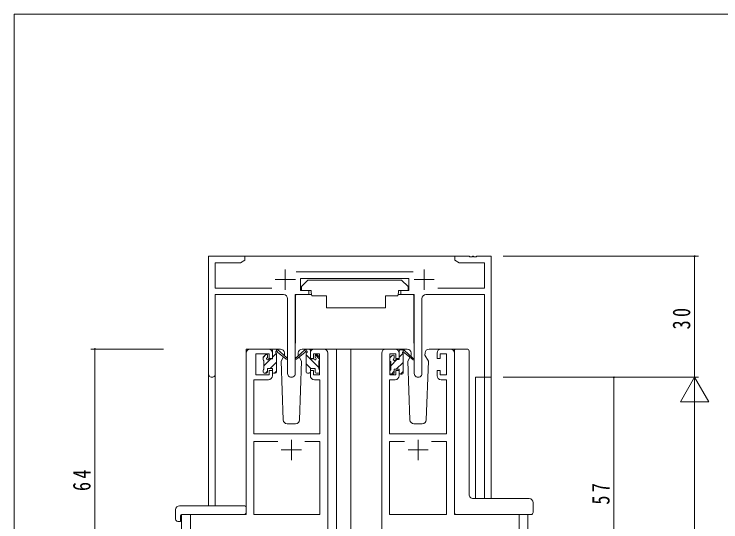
# Model space of a CAD drawing. Units: millimetres on the paper. Extents: x -397 to 397, y -282 to 282.
# Drawn here: x -393.9 to -218.8, y 153.5 to 279.3 of the extents above; entities that cross this region are included whole.
import ezdxf

# ---------------------------------------------------------------- set-up
doc = ezdxf.new("R2010")
doc.units = ezdxf.units.MM
for name, color, linetype, lineweight in [('0-1_YKK_ZWAK', 7, 'Continuous', 18), ('0-3_YKK_11', 7, 'Continuous', 18), ('0-4_YKK_12', 2, 'Continuous', 18), ('0-5_YKK_13', 4, 'Continuous', 18), ('0-6_YKK_D', 6, 'Continuous', 18)]:
    doc.layers.add(name, color=color, linetype=linetype, lineweight=lineweight)
doc.styles.add('ＭＳ ゴシック', font='')
doc.styles.get('ＭＳ ゴシック').set_extended_font_data('MS Gothic')

msp = doc.modelspace()

# ---------------------------------------------------------------- linework, layer by layer
at = {"layer": '0-1_YKK_ZWAK'}
for p in [(-393.908, -245.688), (376.092, 279.312)]:
    msp.add_line(p, (-393.908, 279.312), dxfattribs=at)
at = {"layer": '0-3_YKK_11'}
for p, q in [((-345.721, 219.312), (-345.721, 190.127)), ((-275.721, 219.312), (-279.262, 219.312)), ((-275.721, 189.312), (-275.721, 219.312)), ((-344.091, 211.442), (-344.091, 217.682)), ((-277.351, 217.682), (-277.351, 211.442)), ((-326.721, 216.012), (-326.721, 211.012)), ((-295.018, 215.442), (-324.028, 215.442)), ((-292.321, 216.012), (-292.321, 211.012)), ((-322.921, 210.812), (-322.921, 213.812)), ((-322.921, 213.812), (-296.121, 213.812)), ((-296.121, 213.812), (-296.121, 210.812)), ((-329.221, 213.512), (-324.221, 213.512)), ((-294.821, 213.512), (-289.821, 213.512)), ((-330.071, 211.442), (-344.091, 211.442)), ((-320.921, 210.812), (-322.921, 210.812)), ((-320.921, 209.812), (-320.921, 210.812)), ((-296.121, 210.812), (-298.121, 210.812)), ((-298.121, 210.812), (-298.121, 209.812)), ((-277.351, 211.442), (-288.97, 211.442)), ((-344.091, 209.812), (-327.171, 209.812)), ((-344.091, 190.127), (-344.091, 209.812)), ((-326.171, 208.812), (-326.171, 190.262)), ((-324.271, 190.262), (-324.271, 209.812)), ((-324.271, 209.812), (-320.921, 209.812)), ((-298.121, 209.812), (-294.771, 209.812)), ((-294.771, 209.812), (-294.771, 190.262)), ((-292.871, 190.262), (-292.871, 208.812)), ((-291.871, 209.812), (-277.351, 209.812)), ((-277.351, 209.812), (-277.351, 189.312)), ((-335.421, 196.312), (-330.921, 196.312)), ((-319.521, 196.312), (-317.221, 196.312)), ((-301.821, 196.312), (-299.521, 196.312)), ((-288.121, 196.312), (-285.821, 196.312)), ((-336.421, 155.312), (-336.421, 195.312)), ((-316.221, 195.312), (-316.221, 132.312)), ((-302.821, 132.312), (-302.821, 195.312)), ((-298.521, 195.312), (-298.521, 194.012)), ((-284.821, 195.312), (-284.821, 155.312)), ((-298.521, 194.012), (-299.321, 194.012)), ((-299.321, 191.012), (-298.521, 191.012)), ((-298.521, 191.012), (-298.521, 189.712)), ((-277.351, 189.312), (-275.721, 189.312)), ((-330.921, 188.712), (-334.491, 188.712)), ((-334.491, 188.712), (-334.491, 175.312)), ((-318.151, 188.712), (-319.521, 188.712)), ((-318.151, 175.312), (-318.151, 188.712)), ((-299.521, 188.712), (-300.891, 188.712)), ((-300.891, 188.712), (-300.891, 175.312)), ((-286.751, 188.712), (-288.121, 188.712)), ((-286.751, 175.312), (-286.751, 188.712)), ((-334.491, 175.312), (-318.151, 175.312)), ((-300.891, 175.312), (-286.751, 175.312)), ((-334.491, 173.382), (-328.571, 173.382)), ((-334.491, 155.312), (-334.491, 173.382)), ((-325.221, 173.812), (-325.221, 168.812)), ((-321.87, 173.382), (-318.151, 173.382)), ((-321.87, 173.382), (-318.151, 173.382)), ((-318.151, 173.382), (-318.151, 155.312)), ((-300.891, 173.382), (-297.171, 173.382)), ((-293.821, 173.812), (-293.821, 168.812)), ((-290.47, 173.382), (-286.751, 173.382)), ((-290.47, 173.382), (-286.751, 173.382)), ((-286.751, 173.382), (-286.751, 155.312)), ((-327.721, 171.312), (-322.721, 171.312)), ((-296.321, 171.312), (-291.321, 171.312)), ((-350.221, 155.312), (-336.421, 155.312)), ((-350.221, 132.312), (-350.221, 155.312)), ((-318.151, 155.312), (-334.491, 155.312)), ((-284.821, 155.312), (-268.821, 155.312)), ((-268.821, 155.312), (-268.821, 132.312))]:
    msp.add_line(p, q, dxfattribs=at)
for points in [[(-344.091, 217.682), (-337.812, 217.682), (-336.721, 218.312), (-336.721, 219.312), (-345.721, 219.312)], [(-279.262, 219.312), (-279.446, 219.192), (-279.996, 219.192), (-280.179, 219.312), (-280.262, 219.312), (-280.446, 219.192), (-280.996, 219.192), (-281.179, 219.312), (-284.721, 219.312), (-284.721, 218.312), (-283.629, 217.682), (-277.351, 217.682)], [(-329.921, 195.312), (-329.921, 194.012), (-330.721, 194.012), (-330.721, 195.112), (-334.021, 195.112), (-334.021, 189.912), (-330.721, 189.912), (-330.721, 191.012), (-329.921, 191.012), (-329.921, 189.712)], [(-320.521, 189.712), (-320.521, 191.012), (-319.721, 191.012), (-319.721, 189.912), (-318.221, 189.912), (-318.221, 195.112), (-319.721, 195.112), (-319.721, 194.012), (-320.521, 194.012), (-320.521, 195.312)], [(-299.321, 194.012), (-299.321, 195.112), (-300.821, 195.112), (-300.821, 189.912), (-299.321, 189.912), (-299.321, 191.012)], [(-289.121, 189.712), (-289.121, 191.012), (-288.321, 191.012), (-288.321, 189.912), (-286.821, 189.912), (-286.821, 195.112), (-288.321, 195.112), (-288.321, 194.012), (-289.121, 194.012), (-289.121, 195.312)], [(-286.751, 155.312), (-300.891, 155.312), (-300.891, 173.382)]]:
    msp.add_lwpolyline(points, dxfattribs=at)
for centre, radius, start, end in [((-327.171, 208.812), 1, 0.00001, 89.99999), ((-291.871, 208.812), 1, 90.00001, 179.99999), ((-335.421, 195.312), 1, 90.00001, 179.99999), ((-330.921, 195.312), 1, 0.00001, 89.99999), ((-319.521, 195.312), 1, 90.00001, 179.99999), ((-317.221, 195.312), 1, 0.00001, 89.99999), ((-301.821, 195.312), 1, 90.00001, 179.99999), ((-299.521, 195.312), 1, 0.00001, 89.99999), ((-288.121, 195.312), 1, 90.00001, 179.99999), ((-285.821, 195.312), 1, 0.00001, 89.99999), ((-344.906, 190.127), 0.815, 179.99999, 0.00001), ((-330.921, 189.712), 1, 270.00001, 359.99999), ((-325.221, 190.262), 0.95, 179.99999, 0.00001), ((-319.521, 189.712), 1, 180.00001, 269.99999), ((-299.521, 189.712), 1, 270.00001, 359.99999), ((-293.821, 190.262), 0.95, 179.99999, 0.00001), ((-288.121, 189.712), 1, 180.00001, 269.99999)]:
    msp.add_arc(centre, radius, start, end, dxfattribs=at)
at = {"layer": '0-4_YKK_12'}
for p, q in [((-337.221, 219.312), (-284.221, 219.312)), ((-333.221, 196.312), (-336.421, 196.312)), ((-336.421, 155.612), (-336.421, 196.312)), ((-318.371, 196.312), (-311.621, 196.312)), ((-314.021, 196.312), (-314.021, 16.812)), ((-311.621, 196.312), (-301.821, 196.312)), ((-310.52, 196.312), (-310.52, 16.812)), ((-285.821, 196.312), (-284.373, 196.312)), ((-345.721, 190.127), (-345.721, 157.5)), ((-344.091, 190.127), (-344.091, 157.5)), ((-275.721, 189.312), (-279.621, 189.312)), ((-279.621, 189.312), (-279.621, 159.259)), ((-277.351, 189.312), (-277.351, 159.259)), ((-275.721, 189.312), (-275.721, 159.259)), ((-349.921, 155.312), (-352.421, 155.312)), ((-352.421, 155.312), (-352.421, 16.812)), ((-269.121, 155.312), (-266.621, 155.312)), ((-266.621, 155.312), (-266.621, 16.812))]:
    msp.add_line(p, q, dxfattribs=at)
at = {"layer": '0-5_YKK_13'}
for p, q in [((-321.118, 213.412), (-322.718, 211.812)), ((-321.118, 213.412), (-297.918, 213.412)), ((-297.918, 213.412), (-296.318, 211.812)), ((-322.718, 211.812), (-322.718, 210.812)), ((-322.718, 210.812), (-320.318, 210.812)), ((-298.718, 210.812), (-296.318, 210.812)), ((-296.318, 211.812), (-296.318, 210.812)), ((-324.168, 209.512), (-324.168, 197.812)), ((-323.868, 209.812), (-320.23, 209.812)), ((-301.859, 209.512), (-301.859, 206.512)), ((-301.859, 209.512), (-298.859, 209.512)), ((-295.173, 209.811), (-298.812, 209.812)), ((-294.873, 209.511), (-294.874, 197.812)), ((-327.934, 196.312), (-330.921, 196.312)), ((-329.62, 196.312), (-328.83, 196.312)), ((-328.92, 195.812), (-328.92, 196.312)), ((-328.636, 196.242), (-326.454, 194.194)), ((-321.805, 196.242), (-323.987, 194.194)), ((-319.521, 196.312), (-322.507, 196.312)), ((-320.821, 196.312), (-321.612, 196.312)), ((-321.521, 195.812), (-321.521, 196.312)), ((-320.545, 196.13), (-320.704, 196.288)), ((-296.534, 196.312), (-299.521, 196.312)), ((-298.22, 196.112), (-297.43, 196.112)), ((-297.52, 195.612), (-297.52, 196.112)), ((-288.121, 196.312), (-291.107, 196.312)), ((-284.373, 196.312), (-281.674, 196.312)), ((-332.219, 194.241), (-331.449, 195.011)), ((-332.132, 194.424), (-331.632, 194.924)), ((-331.12, 194.712), (-331.12, 194.373)), ((-329.92, 194.295), (-328.929, 195.285)), ((-328.92, 190.612), (-328.92, 195.212)), ((-326.486, 193.849), (-328.627, 195.546)), ((-323.955, 193.849), (-321.815, 195.546)), ((-323.456, 194.692), (-323.525, 194.812)), ((-322.678, 193.345), (-323.279, 194.385)), ((-321.521, 190.612), (-321.521, 195.212)), ((-318.421, 191.761), (-321.521, 194.861)), ((-319.321, 194.712), (-319.321, 194.373)), ((-318.221, 193.806), (-319.28, 194.864)), ((-318.309, 194.424), (-318.809, 194.924)), ((-300.732, 194.224), (-300.232, 194.724)), ((-299.72, 194.512), (-299.72, 194.173)), ((-298.52, 193.712), (-298.52, 195.812)), ((-298.52, 194.264), (-297.585, 195.199)), ((-297.52, 190.412), (-297.52, 195.012)), ((-297.236, 196.042), (-295.054, 193.994)), ((-295.086, 193.649), (-297.227, 195.346)), ((-291.278, 193.345), (-292.125, 194.812)), ((-284.821, 195.812), (-284.821, 155.812)), ((-281.174, 160.253), (-281.174, 195.812)), ((-332.22, 193.612), (-332.22, 194.212)), ((-332.02, 192.195), (-330.302, 193.912)), ((-332.02, 191.312), (-332.02, 193.412)), ((-330.457, 191.512), (-328.92, 193.049)), ((-327.242, 194.248), (-327.763, 193.345)), ((-327.763, 193.345), (-327.254, 178.777)), ((-323.187, 178.777), (-322.678, 193.345)), ((-320.418, 191.512), (-321.521, 192.616)), ((-318.421, 191.312), (-318.421, 193.412)), ((-318.221, 193.612), (-318.221, 194.212)), ((-300.82, 193.412), (-300.82, 194.012)), ((-300.62, 192.164), (-299.071, 193.712)), ((-300.62, 191.112), (-300.62, 193.212)), ((-299.259, 193.712), (-298.52, 193.712)), ((-299.226, 191.312), (-297.52, 193.019)), ((-295.842, 194.248), (-296.363, 193.345)), ((-296.363, 193.345), (-295.854, 178.777)), ((-291.787, 178.777), (-291.278, 193.345)), ((-332.22, 190.612), (-332.22, 191.112)), ((-331.12, 191.512), (-331.12, 190.612)), ((-331.12, 191.512), (-329.92, 191.512)), ((-329.92, 191.512), (-329.92, 190.612)), ((-319.321, 191.512), (-320.521, 191.512)), ((-320.521, 191.512), (-320.521, 190.612)), ((-319.321, 191.512), (-319.321, 190.612)), ((-318.221, 190.612), (-318.221, 191.112)), ((-300.82, 190.412), (-300.82, 190.912)), ((-299.72, 191.312), (-299.72, 190.412)), ((-299.72, 191.312), (-298.52, 191.312)), ((-298.52, 191.312), (-298.52, 190.412)), ((-331.42, 190.312), (-331.92, 190.312)), ((-331.657, 190.312), (-331.12, 190.849)), ((-329.22, 190.312), (-329.62, 190.312)), ((-329.412, 190.312), (-328.92, 190.804)), ((-321.221, 190.312), (-320.821, 190.312)), ((-319.021, 190.312), (-318.521, 190.312)), ((-300.02, 190.112), (-300.52, 190.112)), ((-300.426, 190.112), (-299.72, 190.819)), ((-297.82, 190.112), (-298.22, 190.112)), ((-298.181, 190.112), (-297.52, 190.774)), ((-326.255, 177.812), (-324.186, 177.812)), ((-294.855, 177.812), (-292.786, 177.812)), ((-281.176, 160.256), (-281.177, 160.253)), ((-266.321, 159.259), (-280.177, 159.259)), ((-265.321, 158.259), (-265.321, 157.132)), ((-353.908, 156.5), (-353.908, 154.125)), ((-352.908, 157.5), (-336.921, 157.5)), ((-336.421, 156.5), (-336.421, 157)), ((-336.421, 155.812), (-336.421, 156.5)), ((-265.321, 157.132), (-265.321, 155.812)), ((-352.721, 155.012), (-352.721, 154.12)), ((-352.421, 155.312), (-336.921, 155.312)), ((-284.191, 155.312), (-284.321, 155.312)), ((-266.321, 155.312), (-284.191, 155.312)), ((-265.821, 155.312), (-266.321, 155.312))]:
    msp.add_line(p, q, dxfattribs=at)
for points in [[(-320.318, 210.812), (-320.318, 210.312), (-320.177, 209.512), (-316.518, 209.512), (-316.518, 206.512), (-301.859, 206.512)], [(-298.718, 210.812), (-298.718, 210.312), (-298.859, 209.512)], [(-284.763, 196.132), (-284.764, 196.129), (-284.765, 196.126), (-284.766, 196.123), (-284.768, 196.12), (-284.769, 196.116), (-284.77, 196.113), (-284.771, 196.11), (-284.772, 196.107), (-284.773, 196.104), (-284.775, 196.101), (-284.776, 196.098), (-284.777, 196.094), (-284.778, 196.091), (-284.779, 196.088), (-284.78, 196.085), (-284.781, 196.081), (-284.782, 196.078), (-284.783, 196.075), (-284.784, 196.071), (-284.785, 196.068), (-284.786, 196.065), (-284.787, 196.061), (-284.788, 196.058), (-284.789, 196.055), (-284.79, 196.051), (-284.791, 196.048), (-284.792, 196.044), (-284.793, 196.041), (-284.794, 196.037), (-284.794, 196.034), (-284.795, 196.03), (-284.796, 196.027), (-284.797, 196.023), (-284.798, 196.02), (-284.799, 196.016), (-284.799, 196.013), (-284.8, 196.009), (-284.801, 196.006), (-284.802, 196.002)], [(-284.743, 196.148), (-284.745, 196.146), (-284.748, 196.143), (-284.75, 196.14), (-284.752, 196.138), (-284.755, 196.135), (-284.757, 196.132), (-284.759, 196.129), (-284.761, 196.127), (-284.764, 196.124), (-284.766, 196.121), (-284.768, 196.118)], [(-284.706, 196.232), (-284.708, 196.23), (-284.709, 196.228), (-284.711, 196.226), (-284.713, 196.223), (-284.714, 196.221), (-284.716, 196.219), (-284.717, 196.217), (-284.719, 196.214), (-284.72, 196.212), (-284.722, 196.21), (-284.724, 196.207), (-284.725, 196.205), (-284.727, 196.203), (-284.728, 196.2), (-284.73, 196.198), (-284.731, 196.195), (-284.733, 196.193), (-284.734, 196.19), (-284.736, 196.187), (-284.737, 196.185), (-284.738, 196.182), (-284.74, 196.18), (-284.741, 196.177), (-284.743, 196.174), (-284.744, 196.172), (-284.746, 196.169), (-284.747, 196.166), (-284.748, 196.163), (-284.75, 196.161), (-284.751, 196.158), (-284.752, 196.155), (-284.754, 196.152), (-284.755, 196.149), (-284.756, 196.146), (-284.758, 196.143), (-284.759, 196.141), (-284.76, 196.138), (-284.761, 196.135), (-284.763, 196.132)], [(-284.637, 196.237), (-284.64, 196.235), (-284.643, 196.233), (-284.646, 196.231), (-284.649, 196.229), (-284.651, 196.227), (-284.654, 196.225), (-284.657, 196.223), (-284.66, 196.221), (-284.663, 196.219), (-284.666, 196.217), (-284.669, 196.215), (-284.672, 196.213), (-284.675, 196.211), (-284.678, 196.208), (-284.68, 196.206), (-284.683, 196.204), (-284.686, 196.202), (-284.689, 196.2), (-284.691, 196.197), (-284.694, 196.195), (-284.697, 196.193), (-284.7, 196.19), (-284.702, 196.188), (-284.705, 196.186), (-284.708, 196.183), (-284.71, 196.181), (-284.713, 196.179), (-284.715, 196.176), (-284.718, 196.174), (-284.721, 196.171), (-284.723, 196.169), (-284.726, 196.166), (-284.728, 196.164), (-284.731, 196.161), (-284.733, 196.159), (-284.736, 196.156), (-284.738, 196.153), (-284.741, 196.151), (-284.743, 196.148)], [(-284.51, 196.293), (-284.513, 196.292), (-284.517, 196.291), (-284.52, 196.29), (-284.524, 196.289), (-284.527, 196.288), (-284.53, 196.287), (-284.534, 196.285), (-284.537, 196.284), (-284.54, 196.283), (-284.544, 196.282), (-284.547, 196.281), (-284.55, 196.279), (-284.554, 196.278), (-284.557, 196.277), (-284.56, 196.275), (-284.564, 196.274), (-284.567, 196.273), (-284.57, 196.271), (-284.574, 196.27), (-284.577, 196.268), (-284.58, 196.267), (-284.583, 196.266), (-284.587, 196.264), (-284.59, 196.262), (-284.593, 196.261), (-284.596, 196.259), (-284.599, 196.258), (-284.602, 196.256), (-284.606, 196.254), (-284.609, 196.253), (-284.612, 196.251), (-284.615, 196.249), (-284.618, 196.248), (-284.621, 196.246), (-284.624, 196.244), (-284.627, 196.242), (-284.63, 196.241), (-284.633, 196.239), (-284.637, 196.237)], [(-284.373, 196.312), (-284.376, 196.312), (-284.38, 196.312), (-284.383, 196.312), (-284.387, 196.312), (-284.391, 196.312), (-284.394, 196.312), (-284.398, 196.311), (-284.401, 196.311), (-284.405, 196.311), (-284.408, 196.311), (-284.412, 196.31), (-284.415, 196.31), (-284.419, 196.31), (-284.423, 196.31), (-284.426, 196.309), (-284.43, 196.309), (-284.433, 196.308), (-284.437, 196.308), (-284.44, 196.307), (-284.444, 196.307), (-284.447, 196.306), (-284.451, 196.306), (-284.454, 196.305), (-284.458, 196.305), (-284.461, 196.304), (-284.465, 196.303), (-284.468, 196.303), (-284.472, 196.302), (-284.475, 196.301), (-284.479, 196.301), (-284.482, 196.3), (-284.486, 196.299), (-284.489, 196.298), (-284.493, 196.297), (-284.496, 196.297), (-284.5, 196.296), (-284.503, 196.295), (-284.506, 196.294), (-284.51, 196.293)], [(-330.659, 193.912), (-329.92, 193.912), (-329.92, 196.012)], [(-326.935, 195.347), (-326.916, 194.812), (-326.985, 194.692)], [(-323.456, 194.692), (-323.525, 194.812), (-323.507, 195.347)], [(-319.782, 193.912), (-320.521, 193.912), (-320.521, 196.012)], [(-295.535, 195.347), (-295.516, 194.812), (-295.66, 194.563)], [(-291.981, 194.563), (-292.125, 194.812), (-292.107, 195.347)], [(-284.802, 196.002), (-284.802, 195.998), (-284.803, 195.995), (-284.804, 195.991), (-284.805, 195.987), (-284.805, 195.984), (-284.806, 195.98), (-284.807, 195.976), (-284.807, 195.973), (-284.808, 195.969), (-284.808, 195.965), (-284.809, 195.962), (-284.81, 195.958), (-284.81, 195.954), (-284.811, 195.95), (-284.811, 195.947), (-284.812, 195.943), (-284.812, 195.939), (-284.813, 195.935), (-284.813, 195.932), (-284.814, 195.928), (-284.814, 195.924), (-284.815, 195.92), (-284.815, 195.916), (-284.815, 195.913), (-284.816, 195.909), (-284.816, 195.905), (-284.816, 195.901), (-284.817, 195.897), (-284.817, 195.893), (-284.817, 195.89), (-284.818, 195.886), (-284.818, 195.882), (-284.818, 195.878), (-284.819, 195.874), (-284.819, 195.87), (-284.819, 195.866), (-284.819, 195.863), (-284.819, 195.859), (-284.82, 195.855)], [(-284.82, 195.855), (-284.82, 195.851), (-284.82, 195.847), (-284.82, 195.843), (-284.82, 195.839), (-284.82, 195.835), (-284.82, 195.831), (-284.82, 195.828), (-284.82, 195.824), (-284.82, 195.82), (-284.82, 195.816), (-284.82, 195.812)], [(-352.908, 153.62), (-352.721, 153.62), (-352.721, 154.12)], [(-284.82, 155.812), (-284.82, 155.806), (-284.82, 155.8), (-284.82, 155.794), (-284.82, 155.787), (-284.82, 155.781), (-284.819, 155.775), (-284.819, 155.769), (-284.818, 155.763), (-284.817, 155.757), (-284.817, 155.751), (-284.816, 155.745), (-284.815, 155.739), (-284.814, 155.733), (-284.813, 155.727), (-284.812, 155.72), (-284.811, 155.714), (-284.81, 155.708), (-284.808, 155.702), (-284.807, 155.696), (-284.805, 155.691), (-284.804, 155.685), (-284.802, 155.679), (-284.801, 155.673), (-284.799, 155.667), (-284.797, 155.661), (-284.795, 155.655), (-284.793, 155.649), (-284.791, 155.644), (-284.789, 155.638), (-284.787, 155.632), (-284.785, 155.626), (-284.782, 155.621), (-284.78, 155.615), (-284.778, 155.609), (-284.775, 155.604), (-284.772, 155.598), (-284.77, 155.593), (-284.767, 155.587), (-284.764, 155.582)], [(-284.764, 155.582), (-284.761, 155.576), (-284.758, 155.571), (-284.755, 155.566), (-284.752, 155.56), (-284.749, 155.555), (-284.746, 155.55), (-284.743, 155.545), (-284.74, 155.539), (-284.736, 155.534), (-284.733, 155.529), (-284.729, 155.524), (-284.726, 155.519), (-284.722, 155.514), (-284.718, 155.509), (-284.715, 155.504), (-284.711, 155.5), (-284.707, 155.495), (-284.703, 155.49), (-284.699, 155.485), (-284.695, 155.481), (-284.691, 155.476), (-284.687, 155.472), (-284.683, 155.467), (-284.678, 155.463), (-284.674, 155.458), (-284.67, 155.454), (-284.665, 155.45), (-284.661, 155.446), (-284.656, 155.442), (-284.652, 155.437), (-284.647, 155.433), (-284.642, 155.429), (-284.638, 155.425), (-284.633, 155.422), (-284.628, 155.418), (-284.623, 155.414), (-284.618, 155.41), (-284.613, 155.407), (-284.608, 155.403)], [(-284.608, 155.403), (-284.603, 155.4), (-284.598, 155.396), (-284.593, 155.393), (-284.588, 155.39), (-284.583, 155.386), (-284.577, 155.383), (-284.572, 155.38), (-284.567, 155.377), (-284.562, 155.374), (-284.556, 155.371), (-284.551, 155.368), (-284.545, 155.365), (-284.54, 155.363), (-284.534, 155.36), (-284.529, 155.357), (-284.523, 155.355), (-284.517, 155.352), (-284.512, 155.35), (-284.506, 155.348), (-284.5, 155.346), (-284.495, 155.343), (-284.489, 155.341), (-284.483, 155.339), (-284.477, 155.337), (-284.471, 155.335), (-284.466, 155.334), (-284.46, 155.332), (-284.454, 155.33), (-284.448, 155.329), (-284.442, 155.327), (-284.436, 155.326), (-284.43, 155.324), (-284.424, 155.323), (-284.418, 155.322), (-284.412, 155.32), (-284.406, 155.319), (-284.4, 155.318), (-284.394, 155.317), (-284.388, 155.317)], [(-284.388, 155.317), (-284.382, 155.316), (-284.376, 155.315), (-284.369, 155.314), (-284.363, 155.314), (-284.357, 155.313), (-284.351, 155.313), (-284.345, 155.313), (-284.339, 155.312), (-284.333, 155.312), (-284.327, 155.312), (-284.32, 155.312)]]:
    msp.add_lwpolyline(points, dxfattribs=at)
for centre, radius, start, end in [((-323.868, 209.512), 0.3, 90, 180), ((-295.173, 209.511), 0.3, 359.99647, 89.99647), ((-329.62, 196.012), 0.3, 90, 180), ((-328.83, 196.012), 0.3, 49.89741, 90), ((-327.934, 195.312), 1, 2, 90), ((-322.507, 195.312), 1, 90, 178), ((-321.612, 196.012), 0.3, 90, 130.10259), ((-320.821, 196.012), 0.3, 0, 90), ((-298.22, 195.812), 0.3, 90, 180), ((-297.43, 195.812), 0.3, 49.89741, 90), ((-296.534, 195.312), 1, 2, 90), ((-291.107, 195.312), 1, 90, 178), ((-281.674, 195.812), 0.5, 0, 90), ((-331.92, 194.212), 0.3, 135, 180), ((-331.42, 194.712), 0.3, 0, 135), ((-331.42, 194.373), 0.3, 303.05573, 0), ((-328.92, 195.612), 0.2, 20.88332, 233.1301), ((-329.22, 195.212), 0.3, 0, 53.1301), ((-328.453, 195.791), 0.3, 200.88332, 234.62002), ((-321.988, 195.791), 0.3, 305.37998, 339.11668), ((-321.521, 195.612), 0.2, 306.8699, 159.11668), ((-321.221, 195.212), 0.3, 126.8699, 180), ((-319.021, 194.712), 0.3, 45, 180), ((-319.021, 194.373), 0.3, 180, 236.94427), ((-318.521, 194.212), 0.3, 0, 45), ((-300.02, 194.512), 0.3, 0, 135), ((-297.52, 195.412), 0.2, 20.88332, 233.1301), ((-297.82, 195.012), 0.3, 0, 53.1301), ((-297.053, 195.591), 0.3, 200.88332, 234.62002), ((-332.02, 193.612), 0.2, 180, 270), ((-331.12, 193.912), 0.25, 123.05573, 326.94427), ((-330.659, 193.612), 0.3, 90, 146.94427), ((-326.371, 194.012), 0.2, 234.62002, 114.62002), ((-324.071, 194.012), 0.2, 65.37998, 305.37998), ((-319.782, 193.612), 0.3, 33.05573, 90), ((-319.321, 193.912), 0.25, 213.05573, 56.94427), ((-318.421, 193.612), 0.2, 270, 0), ((-300.52, 194.012), 0.3, 135, 180), ((-300.62, 193.412), 0.2, 180, 270), ((-299.72, 193.712), 0.25, 123.05573, 326.94427), ((-300.02, 194.173), 0.3, 303.05573, 0), ((-299.259, 193.412), 0.3, 90, 146.94427), ((-294.971, 193.812), 0.2, 234.62002, 114.62002), ((-332.02, 191.112), 0.2, 90, 180), ((-318.421, 191.112), 0.2, 0, 90), ((-300.62, 190.912), 0.2, 90, 180), ((-331.92, 190.612), 0.3, 180, 270), ((-331.42, 190.612), 0.3, 270, 0), ((-329.62, 190.612), 0.3, 180, 270), ((-329.22, 190.612), 0.3, 270, 0), ((-321.221, 190.612), 0.3, 180, 270), ((-320.821, 190.612), 0.3, 270, 0), ((-319.021, 190.612), 0.3, 180, 270), ((-318.521, 190.612), 0.3, 270, 0), ((-300.52, 190.412), 0.3, 180, 270), ((-300.02, 190.412), 0.3, 270, 0), ((-298.22, 190.412), 0.3, 180, 270), ((-297.82, 190.412), 0.3, 270, 0), ((-326.255, 178.812), 1, 182, 270), ((-324.186, 178.812), 1, 270, 358), ((-294.855, 178.812), 1, 182, 270), ((-292.786, 178.812), 1, 270, 358), ((-280.28, 160.221), 0.893, 177.97871, 225.66871), ((-280.21, 160.168), 0.907, 220.1878, 272.12417), ((-266.321, 158.259), 1, 0, 90), ((-352.908, 156.5), 1, 90.00506, 180), ((-336.921, 157), 0.5, 0, 90.0011), ((-353.444, 154.108), 0.462, 177.95347, 223.0495), ((-352.421, 155.012), 0.3, 90, 180), ((-336.921, 155.812), 0.5, 270, 0), ((-265.821, 155.812), 0.5, 270, 0), ((-353.138, 154.751), 1.153, 236.12301, 281.50529)]:
    msp.add_arc(centre, radius, start, end, dxfattribs=at)
at = {"layer": '0-6_YKK_D'}
for p, q in [((-272.721, 219.312), (-224.321, 219.312)), ((-225.321, 189.312), (-225.321, 219.312)), ((-356.908, 196.312), (-374.908, 196.312)), ((-373.908, 196.312), (-373.908, 132.312)), ((-272.721, 189.312), (-224.321, 189.312)), ((-272.721, 189.312), (-224.321, 189.312)), ((-262.321, 189.312), (-244.321, 189.312)), ((-245.321, 132.312), (-245.321, 189.312)), ((-225.321, 189.312), (-228.821, 183.25)), ((-225.321, 189.312), (-221.821, 183.25)), ((-225.321, 189.312), (-225.321, 177.188)), ((-228.821, 183.25), (-221.821, 183.25)), ((-225.321, 182.312), (-225.321, -153.688))]:
    msp.add_line(p, q, dxfattribs=at)
for centre, start, end in [((-225.321, 219.312), 90, 270), ((-225.321, 219.312), 270, 90), ((-373.908, 196.312), 90, 270), ((-373.908, 196.312), 270, 90), ((-245.321, 189.312), 90, 270), ((-245.321, 189.312), 270, 90)]:
    msp.add_arc(centre, 0.106, start, end, dxfattribs=at)

# ---------------------------------------------------------------- texts
at = {"layer": '0-6_YKK_D', "color": 7, "char_height": 4.399, "attachment_point": 7, "rotation": 90, "style": 'ＭＳ ゴシック'}
for s, insert in [('\\T1.37;\\W0.75;30', (-226.321, 201.181)), ('\\T1.37;\\W0.75;64', (-374.908, 161.133)), ('\\T1.37;\\W0.75;57', (-246.321, 157.767))]:
    msp.add_mtext(s, dxfattribs=dict(at, insert=insert))

doc.saveas('drawing.dxf')
